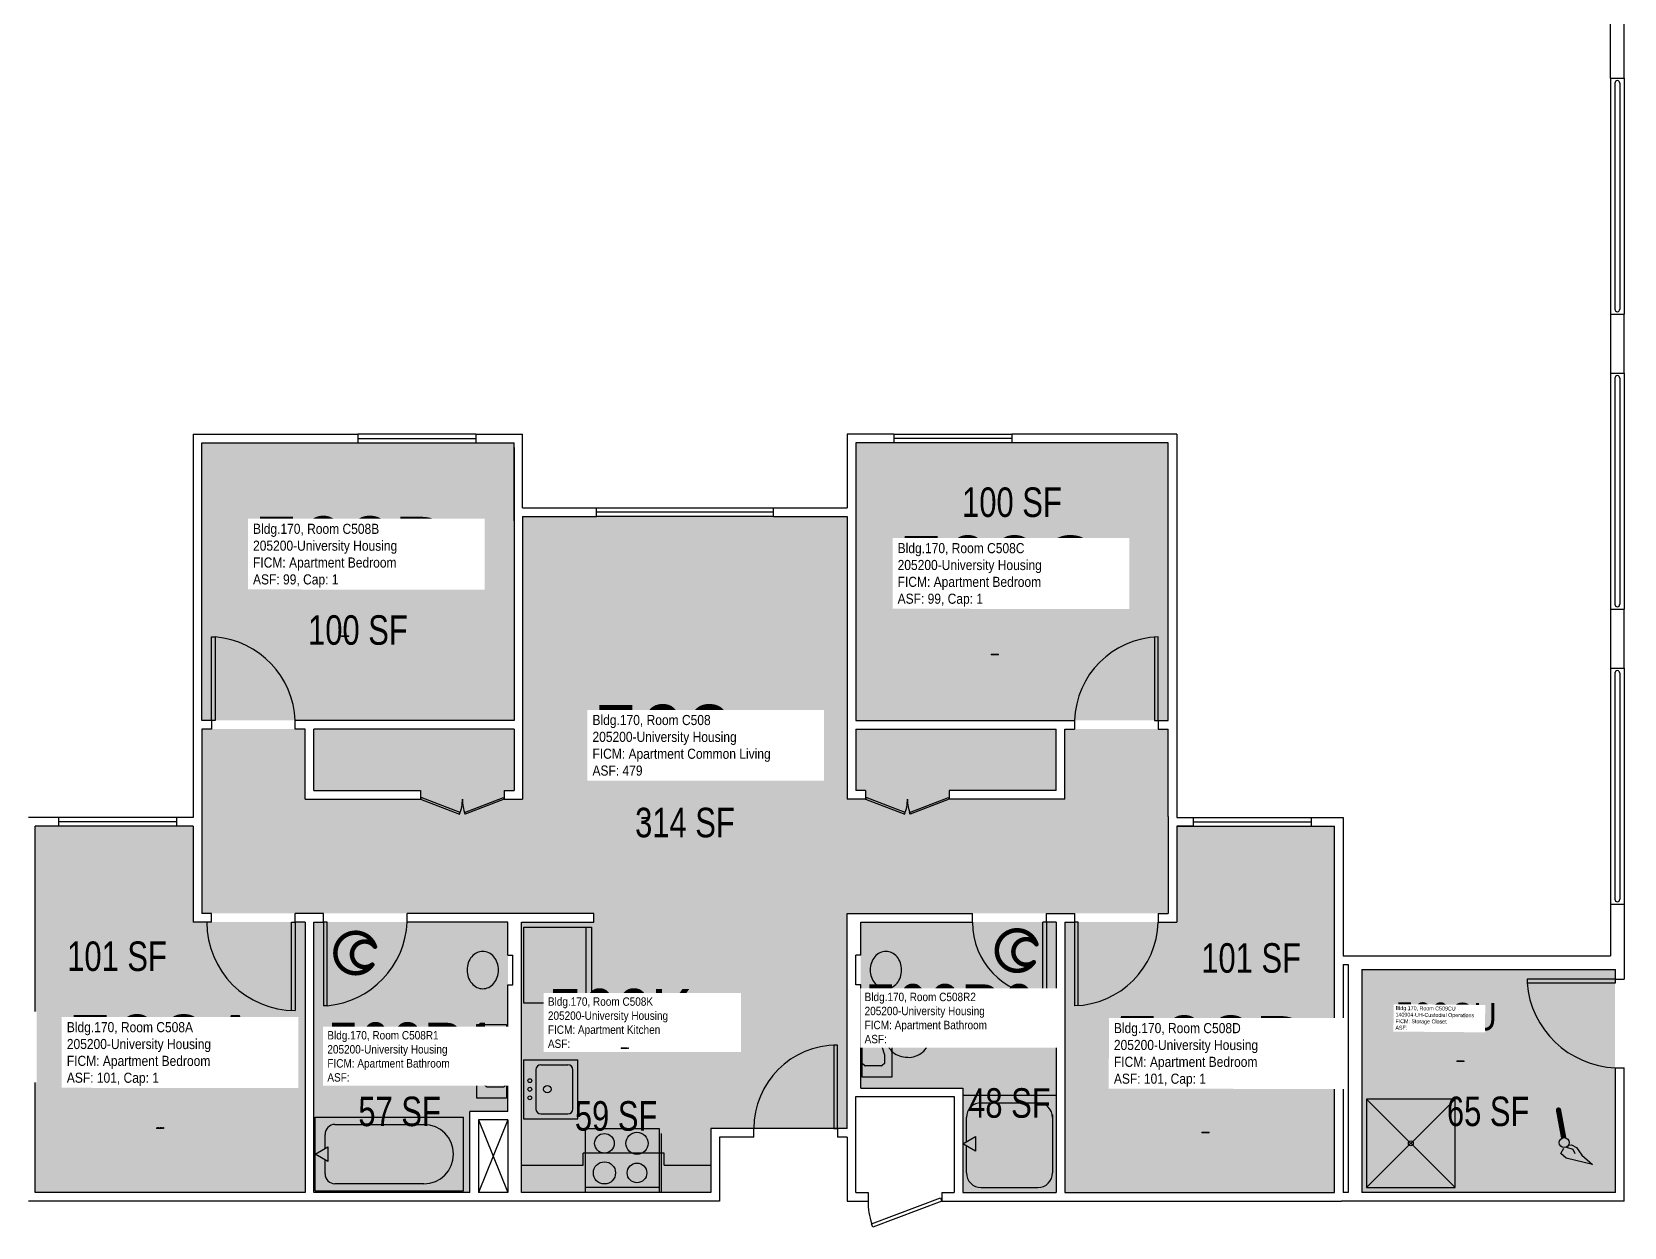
# Model space of a CAD drawing. Header units: inches. Extents: x -88 to 3164, y -86 to 1653.
# Drawn here: x 2012 to 2660, y 316 to 802 of the extents above; entities that cross this region are included whole.
import ezdxf
from ezdxf.enums import TextEntityAlignment as Align

# ---------------------------------------------------------------- set-up
doc = ezdxf.new("R2010")
doc.units = ezdxf.units.IN
doc.header["$LTSCALE"] = 10
doc.header["$MEASUREMENT"] = 0
doc.layers.get('0').update_dxf_attribs({"linetype": 'CONTINUOUS'})
for name, color, linetype in [('A-DOOR', 2, 'CONTINUOUS'), ('A-FLOR', 3, 'CONTINUOUS'), ('A-GLAZ', 1, 'CONTINUOUS'), ('A-IDEN-ICON', 4, 'CONTINUOUS'), ('A-IDEN-RNUM', 7, 'CONTINUOUS'), ('A-IDEN-SNUM', 4, 'CONTINUOUS'), ('A-IDEN-VNUM', 4, 'CONTINUOUS'), ('A-WALL', 5, 'CONTINUOUS'), ('AREA-TEXT', 3, 'CONTINUOUS'), ('P-SANR-FIXT', 2, 'CONTINUOUS'), ('Rooms-Category-Color', 7, 'CONTINUOUS'), ('Rooms-College-Color', 7, 'CONTINUOUS'), ('Rooms-Department-Color', 7, 'CONTINUOUS'), ('Rooms-Division-Color', 7, 'CONTINUOUS'), ('Rooms-Information', 7, 'CONTINUOUS')]:
    doc.layers.add(name, color=color, linetype=linetype)
doc.styles.add('CP_AREA', font='arial.ttf', dxfattribs={"height": 15})
doc.styles.add('CP_ROOMVNUMBER', font='arial.ttf', dxfattribs={"width": 0.85, "height": 0.075})
doc.styles.add('ROOMSNUMBER', font='TXT.SHX', dxfattribs={"height": 1})

# ---------------------------------------------------------------- blocks, each defined once
blk = doc.blocks.new('CPCUST')
at = {"color": 0, "linetype": 'ByBlock'}
for p, q in [((0.0262, -0.0408), (0.0446, -0.0406)), ((0.0297, -0.0341), (0.0376, -0.0302)), ((0.0376, -0.0302), (0.0533, -0.0324)), ((0.0446, -0.0406), (0.0543, -0.0505)), ((0.0533, -0.0324), (0.0745, -0.0479)), ((0.0171, -0.0639), (0.02, -0.0466)), ((0.0358, -0.0705), (0.0171, -0.0639)), ((0.1117, -0.0625), (0.0358, -0.0705)), ((0.0745, -0.0479), (0.1117, -0.0625))]:
    blk.add_line(p, q, dxfattribs=at)
at = {"color": 0, "linetype": 'ByBlock', "const_width": 0.0075}
blk.add_lwpolyline([(-0.0332, 0.0481, 1), (-0.0268, 0.0519, 1)], format="xyb", close=True, dxfattribs=at)
at = {"color": 0, "linetype": 'ByBlock', "const_width": 0.015}
blk.add_lwpolyline([(-0.03, 0.05), (0.01, -0.0193)], dxfattribs=at)
at = {"color": 0, "linetype": 'ByBlock'}
blk.add_circle((0.0158, -0.0313), 0.0141, dxfattribs=at)
blk = doc.blocks.new('CPBATH')
at = {"color": 0, "linetype": 'ByBlock', "const_width": 0.0127}
for points in [[(0.0571, 0.0168, 0.861492), (-0.0551, 0, 1)], [(-0.0551, 0, 0.726902), (0.0487, -0.0337, 1)], [(0.0571, 0.0168, 0.729002), (-0.0084, -0.0042, 1)], [(-0.0084, -0.0042, 0.609468), (0.0487, -0.0337, 1)]]:
    blk.add_lwpolyline(points, format="xyb", dxfattribs=at)
at = {"color": 0, "linetype": 'ByBlock', "const_width": 0.00637}
for points in [[(0.0544, 0.0152, 1), (0.0599, 0.0184, 1)], [(0.0459, -0.0353, 1), (0.0515, -0.0321, 1)]]:
    blk.add_lwpolyline(points, format="xyb", close=True, dxfattribs=at)

msp = doc.modelspace()

# ---------------------------------------------------------------- hatches: boundary and pattern name
at = {"layer": 'Rooms-Category-Color', "true_color": 0x728ef3}
for points in [[(2208.61, 521.7), (2081.61, 521.7), (2081.61, 634.7), (2208.61, 634.7)], [(2347.61, 521.7), (2474.61, 521.7), (2474.61, 634.7), (2347.61, 634.7)], [(2474.61, 518.2), (2474.61, 443.2), (2344.11, 443.2), (2344.11, 355.7), (2288.61, 355.7), (2288.61, 439.7), (2241.1, 439.7), (2241.1, 443.2), (2081.61, 443.2), (2081.61, 518.2), (2123.61, 518.2), (2123.61, 489.7), (2170.61, 489.7), (2170.61, 493.2), (2127.11, 493.2), (2127.11, 518.2), (2208.61, 518.2), (2208.61, 493.2), (2204.61, 493.2), (2204.61, 489.7), (2212.11, 489.7), (2212.11, 604.7), (2344.11, 604.7), (2344.11, 489.7), (2351.61, 489.7), (2351.61, 493.2), (2347.61, 493.2), (2347.61, 518.2), (2429.11, 518.2), (2429.11, 493.2), (2385.61, 493.2), (2385.61, 489.7), (2432.61, 489.7), (2432.61, 518.2)], [(2123.61, 329.7), (2013.86, 329.7), (2013.86, 478.7), (2078.11, 478.7), (2078.11, 439.7), (2123.61, 439.7)], [(2478.11, 478.7), (2542.36, 478.7), (2542.36, 329.7), (2432.61, 329.7), (2432.61, 439.7), (2478.11, 439.7)], [(2127.11, 439.7), (2206.11, 439.7), (2206.11, 362.7), (2190.61, 362.7), (2190.61, 329.7), (2127.11, 329.7), (2127.11, 439.7)], [(2211.61, 439.7), (2288.61, 439.7), (2288.61, 329.7), (2211.61, 329.7)], [(2429.11, 439.7), (2349.61, 439.7), (2349.61, 372.2), (2391.11, 372.2), (2391.11, 329.7), (2429.11, 329.7)], [(2553.18, 329.83), (2553.18, 420.58), (2656.43, 420.58), (2656.43, 329.83)]]:
    msp.add_hatch(color=171, dxfattribs=at).paths.add_polyline_path(points)
at = {"layer": 'Rooms-College-Color', "true_color": 0xadadad}
for points in [[(2208.61, 521.7), (2081.61, 521.7), (2081.61, 634.7), (2208.61, 634.7)], [(2347.61, 521.7), (2474.61, 521.7), (2474.61, 634.7), (2347.61, 634.7)], [(2474.61, 518.2), (2474.61, 443.2), (2344.11, 443.2), (2344.11, 355.7), (2288.61, 355.7), (2288.61, 439.7), (2241.1, 439.7), (2241.1, 443.2), (2081.61, 443.2), (2081.61, 518.2), (2123.61, 518.2), (2123.61, 489.7), (2170.61, 489.7), (2170.61, 493.2), (2127.11, 493.2), (2127.11, 518.2), (2208.61, 518.2), (2208.61, 493.2), (2204.61, 493.2), (2204.61, 489.7), (2212.11, 489.7), (2212.11, 604.7), (2344.11, 604.7), (2344.11, 489.7), (2351.61, 489.7), (2351.61, 493.2), (2347.61, 493.2), (2347.61, 518.2), (2429.11, 518.2), (2429.11, 493.2), (2385.61, 493.2), (2385.61, 489.7), (2432.61, 489.7), (2432.61, 518.2)], [(2123.61, 329.7), (2013.86, 329.7), (2013.86, 478.7), (2078.11, 478.7), (2078.11, 439.7), (2123.61, 439.7)], [(2478.11, 478.7), (2542.36, 478.7), (2542.36, 329.7), (2432.61, 329.7), (2432.61, 439.7), (2478.11, 439.7)], [(2127.11, 439.7), (2206.11, 439.7), (2206.11, 362.7), (2190.61, 362.7), (2190.61, 329.7), (2127.11, 329.7), (2127.11, 439.7)], [(2211.61, 439.7), (2288.61, 439.7), (2288.61, 329.7), (2211.61, 329.7)], [(2429.11, 439.7), (2349.61, 439.7), (2349.61, 372.2), (2391.11, 372.2), (2391.11, 329.7), (2429.11, 329.7)], [(2553.18, 329.83), (2553.18, 420.58), (2656.43, 420.58), (2656.43, 329.83)]]:
    msp.add_hatch(color=253, dxfattribs=at).paths.add_polyline_path(points)
at = {"layer": 'Rooms-Department-Color', "true_color": 0x604aed}
for points in [[(2208.61, 521.7), (2081.61, 521.7), (2081.61, 634.7), (2208.61, 634.7)], [(2347.61, 521.7), (2474.61, 521.7), (2474.61, 634.7), (2347.61, 634.7)], [(2474.61, 518.2), (2474.61, 443.2), (2344.11, 443.2), (2344.11, 355.7), (2288.61, 355.7), (2288.61, 439.7), (2241.1, 439.7), (2241.1, 443.2), (2081.61, 443.2), (2081.61, 518.2), (2123.61, 518.2), (2123.61, 489.7), (2170.61, 489.7), (2170.61, 493.2), (2127.11, 493.2), (2127.11, 518.2), (2208.61, 518.2), (2208.61, 493.2), (2204.61, 493.2), (2204.61, 489.7), (2212.11, 489.7), (2212.11, 604.7), (2344.11, 604.7), (2344.11, 489.7), (2351.61, 489.7), (2351.61, 493.2), (2347.61, 493.2), (2347.61, 518.2), (2429.11, 518.2), (2429.11, 493.2), (2385.61, 493.2), (2385.61, 489.7), (2432.61, 489.7), (2432.61, 518.2)], [(2123.61, 329.7), (2013.86, 329.7), (2013.86, 478.7), (2078.11, 478.7), (2078.11, 439.7), (2123.61, 439.7)], [(2478.11, 478.7), (2542.36, 478.7), (2542.36, 329.7), (2432.61, 329.7), (2432.61, 439.7), (2478.11, 439.7)], [(2127.11, 439.7), (2206.11, 439.7), (2206.11, 362.7), (2190.61, 362.7), (2190.61, 329.7), (2127.11, 329.7), (2127.11, 439.7)], [(2211.61, 439.7), (2288.61, 439.7), (2288.61, 329.7), (2211.61, 329.7)], [(2429.11, 439.7), (2349.61, 439.7), (2349.61, 372.2), (2391.11, 372.2), (2391.11, 329.7), (2429.11, 329.7)], [(2553.18, 329.83), (2553.18, 420.58), (2656.43, 420.58), (2656.43, 329.83)]]:
    msp.add_hatch(color=173, dxfattribs=at).paths.add_polyline_path(points)
at = {"layer": 'Rooms-Division-Color', "true_color": 0x604aed}
for points in [[(2208.61, 521.7), (2081.61, 521.7), (2081.61, 634.7), (2208.61, 634.7)], [(2347.61, 521.7), (2474.61, 521.7), (2474.61, 634.7), (2347.61, 634.7)], [(2474.61, 518.2), (2474.61, 443.2), (2344.11, 443.2), (2344.11, 355.7), (2288.61, 355.7), (2288.61, 439.7), (2241.1, 439.7), (2241.1, 443.2), (2081.61, 443.2), (2081.61, 518.2), (2123.61, 518.2), (2123.61, 489.7), (2170.61, 489.7), (2170.61, 493.2), (2127.11, 493.2), (2127.11, 518.2), (2208.61, 518.2), (2208.61, 493.2), (2204.61, 493.2), (2204.61, 489.7), (2212.11, 489.7), (2212.11, 604.7), (2344.11, 604.7), (2344.11, 489.7), (2351.61, 489.7), (2351.61, 493.2), (2347.61, 493.2), (2347.61, 518.2), (2429.11, 518.2), (2429.11, 493.2), (2385.61, 493.2), (2385.61, 489.7), (2432.61, 489.7), (2432.61, 518.2)], [(2123.61, 329.7), (2013.86, 329.7), (2013.86, 478.7), (2078.11, 478.7), (2078.11, 439.7), (2123.61, 439.7)], [(2478.11, 478.7), (2542.36, 478.7), (2542.36, 329.7), (2432.61, 329.7), (2432.61, 439.7), (2478.11, 439.7)], [(2127.11, 439.7), (2206.11, 439.7), (2206.11, 362.7), (2190.61, 362.7), (2190.61, 329.7), (2127.11, 329.7), (2127.11, 439.7)], [(2211.61, 439.7), (2288.61, 439.7), (2288.61, 329.7), (2211.61, 329.7)], [(2429.11, 439.7), (2349.61, 439.7), (2349.61, 372.2), (2391.11, 372.2), (2391.11, 329.7), (2429.11, 329.7)], [(2553.18, 329.83), (2553.18, 420.58), (2656.43, 420.58), (2656.43, 329.83)]]:
    msp.add_hatch(color=173, dxfattribs=at).paths.add_polyline_path(points)

# ---------------------------------------------------------------- linework, layer by layer
at = {"layer": 'A-DOOR'}
for p, q in [((2085.61, 555.7), (2087.11, 555.7)), ((2085.61, 521.7), (2085.61, 555.7)), ((2087.11, 555.7), (2087.11, 521.7)), ((2469.11, 555.7), (2469.11, 521.7)), ((2470.61, 521.7), (2470.61, 555.7)), ((2087.11, 521.7), (2085.61, 521.7)), ((2469.11, 521.7), (2470.61, 521.7)), ((2170.86, 490.36), (2170.61, 489.7)), ((2170.61, 489.7), (2186.48, 483.61)), ((2186.74, 484.27), (2170.86, 490.36)), ((2188.48, 484.27), (2204.36, 490.36)), ((2204.61, 489.7), (2188.74, 483.61)), ((2204.36, 490.36), (2204.61, 489.7)), ((2351.86, 490.36), (2351.61, 489.7)), ((2351.61, 489.7), (2367.48, 483.61)), ((2367.74, 484.27), (2351.86, 490.36)), ((2369.48, 484.27), (2385.36, 490.36)), ((2385.61, 489.7), (2369.74, 483.61)), ((2385.36, 490.36), (2385.61, 489.7)), ((2186.48, 483.61), (2186.74, 484.27)), ((2188.74, 483.61), (2188.48, 484.27)), ((2367.48, 483.61), (2367.74, 484.27)), ((2369.74, 483.61), (2369.48, 484.27)), ((2118.11, 403.7), (2118.11, 439.7)), ((2118.11, 439.7), (2119.61, 439.7)), ((2119.61, 439.7), (2119.61, 403.7)), ((2132.61, 439.7), (2131.11, 439.7)), ((2131.11, 439.7), (2131.11, 405.7)), ((2132.61, 405.7), (2132.61, 439.7)), ((2425.11, 439.7), (2423.61, 439.7)), ((2423.61, 409.7), (2423.61, 439.7)), ((2425.11, 439.7), (2425.11, 409.7)), ((2438.11, 439.7), (2436.61, 439.7)), ((2436.61, 439.7), (2436.61, 405.7)), ((2438.11, 405.7), (2438.11, 439.7)), ((2620.61, 416.45), (2620.61, 415.03)), ((2656.61, 416.45), (2620.61, 416.45)), ((2620.61, 415.03), (2656.61, 415.03)), ((2656.61, 415.03), (2656.61, 416.45)), ((2425.11, 409.7), (2423.61, 409.7)), ((2132.61, 405.7), (2131.11, 405.7)), ((2338.61, 389.7), (2338.61, 355.7)), ((2340.11, 389.7), (2338.61, 389.7)), ((2340.11, 355.7), (2340.11, 389.7)), ((2340.11, 355.7), (2306.11, 355.7)), ((2338.61, 355.7), (2340.11, 355.7)), ((2354.04, 316.93), (2382.11, 327.52)), ((2382.61, 326.2), (2354.54, 315.61)), ((2382.11, 327.52), (2382.61, 326.2)), ((2354.54, 315.61), (2354.04, 316.93))]:
    msp.add_line(p, q, dxfattribs=at)
for centre, radius, start, end in [((2083.97, 520.16), 35.67, 2.4645, 84.95117), ((2471.57, 520.74), 34.97, 91.57576, 178.42424), ((2170.61, 489.7), 17, 339.02254, 360), ((2204.61, 489.7), 17, 180, 200.97746), ((2351.61, 489.7), 17, 339.02254, 360), ((2385.61, 489.7), 17, 180, 200.97746), ((2119.61, 439.7), 36, 180, 270), ((2129.5, 441.2), 35.64, 274.99827, 357.58607), ((2424.88, 439.44), 29.77, 179.51034, 267.55206), ((2435.65, 440.66), 34.97, 271.57576, 358.42424), ((2658.09, 418.01), 37.6, 184.55194, 267.74769), ((2340.11, 355.7), 34, 90, 180), ((2379.8, 325.83), 27.2, 179.22408, 199.05218)]:
    msp.add_arc(centre, radius, start, end, dxfattribs=at)
at = {"layer": 'A-FLOR'}
for p, q in [((2656.36, 780.98), (2656.36, 688.98)), ((2658.36, 780.98), (2658.36, 688.98)), ((2656.36, 660.98), (2656.36, 568.98)), ((2658.36, 660.98), (2658.36, 568.98)), ((2656.36, 540.98), (2656.36, 448.98)), ((2658.36, 540.98), (2658.36, 448.98)), ((2206.11, 359.2), (2194.11, 329.7)), ((2194.11, 359.2), (2206.11, 329.7))]:
    msp.add_line(p, q, dxfattribs=at)
for centre, start, end in [((2657.36, 780.98), 0, 180), ((2657.36, 688.98), 180, 0), ((2657.36, 660.98), 0, 180), ((2657.36, 568.98), 180, 0), ((2657.36, 540.98), 0, 180), ((2657.36, 448.98), 180, 0)]:
    msp.add_arc(centre, 1, start, end, dxfattribs=at)
at = {"layer": 'A-GLAZ'}
for p, q in [((2193.11, 638.2), (2145.11, 638.2)), ((2145.11, 636.45), (2193.11, 636.45)), ((2145.11, 634.7), (2193.11, 634.7)), ((2363.11, 638.2), (2411.11, 638.2)), ((2411.11, 636.45), (2363.11, 636.45)), ((2411.11, 634.7), (2363.11, 634.7)), ((2242.11, 608.2), (2314.11, 608.2)), ((2314.11, 606.45), (2242.11, 606.45)), ((2314.11, 604.7), (2242.11, 604.7)), ((2071.36, 482.2), (2023.36, 482.2)), ((2071.36, 480.45), (2023.36, 480.45)), ((2484.86, 482.2), (2532.86, 482.2)), ((2484.86, 480.45), (2532.86, 480.45)), ((2071.36, 478.7), (2023.36, 478.7)), ((2484.86, 478.7), (2532.86, 478.7))]:
    msp.add_line(p, q, dxfattribs=at)
at = {"layer": 'A-WALL'}
for p, q in [((2654.61, 782.98), (2654.61, 806.98)), ((2660.11, 782.98), (2660.11, 806.98)), ((2654.61, 782.98), (2660.11, 782.98)), ((2654.61, 782.98), (2654.61, 686.98)), ((2660.11, 782.98), (2660.11, 686.98)), ((2654.61, 686.98), (2654.61, 662.98)), ((2654.61, 686.98), (2660.11, 686.98)), ((2660.11, 662.98), (2660.11, 686.98)), ((2654.61, 662.98), (2660.11, 662.98)), ((2654.61, 662.98), (2654.61, 566.98)), ((2660.11, 662.98), (2660.11, 566.98)), ((2078.11, 638.2), (2078.11, 482.2)), ((2078.11, 638.2), (2145.11, 638.2)), ((2081.61, 634.7), (2145.11, 634.7)), ((2081.61, 521.7), (2081.61, 634.7)), ((2145.11, 638.2), (2145.11, 634.7)), ((2193.11, 638.2), (2193.11, 634.7)), ((2193.11, 638.2), (2212.11, 638.2)), ((2193.11, 634.7), (2208.61, 634.7)), ((2208.61, 602.95), (2208.61, 634.7)), ((2212.11, 608.2), (2212.11, 638.2)), ((2363.11, 638.2), (2344.11, 638.2)), ((2344.11, 638.2), (2344.11, 608.2)), ((2363.11, 634.7), (2347.61, 634.7)), ((2347.61, 634.7), (2347.61, 602.95)), ((2363.11, 638.2), (2363.11, 634.7)), ((2478.11, 638.2), (2411.11, 638.2)), ((2411.11, 638.2), (2411.11, 634.7)), ((2474.61, 634.7), (2411.11, 634.7)), ((2474.61, 521.7), (2474.61, 634.7)), ((2478.11, 638.2), (2478.11, 482.2)), ((2208.61, 632.7), (2208.61, 602.95)), ((2208.61, 602.95), (2208.61, 521.7)), ((2212.11, 608.2), (2242.11, 608.2)), ((2212.11, 604.7), (2242.11, 604.7)), ((2212.11, 604.7), (2212.11, 489.7)), ((2242.11, 604.7), (2242.11, 608.2)), ((2314.11, 608.2), (2344.11, 608.2)), ((2314.11, 604.7), (2314.11, 608.2)), ((2314.11, 604.7), (2344.11, 604.7)), ((2344.11, 604.7), (2344.11, 489.7)), ((2347.61, 602.95), (2347.61, 521.7)), ((2654.61, 566.98), (2660.11, 566.98)), ((2654.61, 566.98), (2654.61, 542.98)), ((2660.11, 542.98), (2660.11, 566.98)), ((2654.61, 542.98), (2654.61, 446.98)), ((2654.61, 542.98), (2660.11, 542.98)), ((2660.11, 542.98), (2660.11, 446.98)), ((2085.61, 521.7), (2081.61, 521.7)), ((2081.61, 518.2), (2081.61, 482.2)), ((2085.61, 518.2), (2081.61, 518.2)), ((2085.61, 521.7), (2085.61, 518.2)), ((2119.61, 518.2), (2119.61, 521.7)), ((2208.61, 521.7), (2119.61, 521.7)), ((2123.61, 518.2), (2119.61, 518.2)), ((2123.61, 489.7), (2123.61, 518.2)), ((2127.11, 493.2), (2127.11, 518.2)), ((2208.61, 518.2), (2127.11, 518.2)), ((2208.61, 518.2), (2208.61, 493.2)), ((2347.61, 521.7), (2436.61, 521.7)), ((2347.61, 518.2), (2347.61, 493.2)), ((2347.61, 518.2), (2429.11, 518.2)), ((2429.11, 493.2), (2429.11, 518.2)), ((2432.61, 518.2), (2436.61, 518.2)), ((2432.61, 489.7), (2432.61, 518.2)), ((2436.61, 521.7), (2436.61, 518.2)), ((2470.61, 521.7), (2474.61, 521.7)), ((2470.61, 521.7), (2470.61, 518.2)), ((2470.61, 518.2), (2474.61, 518.2)), ((2474.61, 482.7), (2474.61, 518.2)), ((2127.11, 493.2), (2170.61, 493.2)), ((2170.61, 493.2), (2170.61, 489.7)), ((2204.61, 493.2), (2208.61, 493.2)), ((2204.61, 493.2), (2204.61, 489.7)), ((2351.61, 493.2), (2347.61, 493.2)), ((2351.61, 493.2), (2351.61, 489.7)), ((2385.61, 493.2), (2385.61, 489.7)), ((2429.11, 493.2), (2385.61, 493.2)), ((2123.61, 489.7), (2170.61, 489.7)), ((2204.61, 489.7), (2212.11, 489.7)), ((2351.61, 489.7), (2344.11, 489.7)), ((2432.61, 489.7), (2385.61, 489.7)), ((2023.36, 482.2), (2011.11, 482.2)), ((2023.36, 482.2), (2023.36, 478.7)), ((2071.36, 482.2), (2071.36, 478.7)), ((2078.11, 482.2), (2071.36, 482.2)), ((2081.61, 482.2), (2081.61, 443.2)), ((2474.61, 482.7), (2474.61, 443.2)), ((2478.11, 482.2), (2484.86, 482.2)), ((2484.86, 482.2), (2484.86, 478.7)), ((2532.86, 482.2), (2545.11, 482.2)), ((2532.86, 482.2), (2532.86, 478.7)), ((2545.11, 482.2), (2545.86, 482.2)), ((2545.86, 482.2), (2545.86, 425.95)), ((2013.86, 329.7), (2013.86, 478.7)), ((2023.36, 478.7), (2013.86, 478.7)), ((2078.11, 478.7), (2071.36, 478.7)), ((2078.11, 478.7), (2078.11, 439.7)), ((2484.86, 478.7), (2478.11, 478.7)), ((2478.11, 478.7), (2484.86, 478.7)), ((2478.11, 478.7), (2478.11, 439.7)), ((2532.86, 478.7), (2542.36, 478.7)), ((2542.36, 329.7), (2542.36, 478.7)), ((2654.61, 446.98), (2660.11, 446.98)), ((2654.61, 446.98), (2654.61, 425.95)), ((2660.11, 446.98), (2660.11, 416.45)), ((2085.61, 443.2), (2081.61, 443.2)), ((2085.61, 439.7), (2085.61, 443.2)), ((2119.61, 439.7), (2119.61, 443.2)), ((2119.61, 439.7), (2119.61, 443.2)), ((2131.11, 443.2), (2119.61, 443.2)), ((2131.11, 439.7), (2131.11, 443.2)), ((2165.11, 439.7), (2165.11, 443.2)), ((2211.61, 443.2), (2165.11, 443.2)), ((2241.1, 443.2), (2211.61, 443.2)), ((2241.1, 439.7), (2241.1, 443.2)), ((2344.11, 443.2), (2395.11, 443.2)), ((2344.11, 355.7), (2344.11, 443.2)), ((2395.11, 439.7), (2395.11, 443.2)), ((2425.11, 443.2), (2436.61, 443.2)), ((2425.11, 439.7), (2425.11, 443.2)), ((2425.11, 439.7), (2425.11, 443.2)), ((2436.61, 443.2), (2436.61, 439.7)), ((2470.61, 443.2), (2470.61, 439.7)), ((2470.61, 443.2), (2474.61, 443.2)), ((2085.61, 439.7), (2078.11, 439.7)), ((2123.61, 439.7), (2119.61, 439.7)), ((2123.61, 439.7), (2123.61, 329.7)), ((2127.11, 439.7), (2131.11, 439.7)), ((2127.11, 329.7), (2127.11, 439.7)), ((2206.11, 439.7), (2165.11, 439.7)), ((2188.48, 439.7), (2169.11, 439.7)), ((2206.11, 426.2), (2206.11, 439.7)), ((2211.61, 329.7), (2211.61, 439.7)), ((2211.61, 439.7), (2241.1, 439.7)), ((2349.61, 426.2), (2349.61, 439.7)), ((2349.61, 439.7), (2395.11, 439.7)), ((2429.11, 439.7), (2425.11, 439.7)), ((2429.11, 439.7), (2429.11, 329.7)), ((2432.61, 439.7), (2436.61, 439.7)), ((2432.61, 439.7), (2432.61, 329.7)), ((2470.61, 439.7), (2478.11, 439.7)), ((2206.11, 426.2), (2208.12, 426.2)), ((2208.12, 414.2), (2208.12, 426.2)), ((2349.61, 426.2), (2347.61, 426.2)), ((2347.61, 414.2), (2347.61, 426.2)), ((2545.86, 425.95), (2654.61, 425.95)), ((2545.86, 422.45), (2545.86, 329.7)), ((2545.86, 422.45), (2547.86, 422.45)), ((2547.86, 422.45), (2547.86, 329.7)), ((2553.36, 420.45), (2553.36, 329.7)), ((2553.36, 420.45), (2656.61, 420.45)), ((2656.61, 416.45), (2656.61, 420.45)), ((2656.61, 416.45), (2660.11, 416.45)), ((2206.11, 414.2), (2208.12, 414.2)), ((2206.11, 362.7), (2206.11, 414.2)), ((2349.61, 414.2), (2347.61, 414.2)), ((2349.61, 372.2), (2349.61, 414.2)), ((2656.61, 329.7), (2656.61, 380.45)), ((2656.61, 380.45), (2660.11, 380.45)), ((2660.11, 326.2), (2660.11, 380.45)), ((2349.61, 372.2), (2391.11, 372.2)), ((2391.11, 372.2), (2391.11, 329.7)), ((2206.11, 362.7), (2190.61, 362.7)), ((2190.61, 329.7), (2190.61, 362.7)), ((2347.61, 329.7), (2347.61, 368.7)), ((2347.61, 368.7), (2387.61, 368.7)), ((2387.61, 368.7), (2387.61, 329.7)), ((2206.11, 359.2), (2194.11, 359.2)), ((2194.11, 359.2), (2194.11, 329.7)), ((2206.11, 359.2), (2206.11, 329.7)), ((2306.11, 355.7), (2288.61, 355.7)), ((2288.61, 355.7), (2288.61, 329.7)), ((2306.11, 352.2), (2292.11, 352.2)), ((2292.11, 352.2), (2292.11, 326.2)), ((2306.11, 352.2), (2306.11, 355.7)), ((2340.11, 355.7), (2340.11, 352.2)), ((2344.11, 355.7), (2340.11, 355.7)), ((2344.11, 352.2), (2340.11, 352.2)), ((2344.11, 352.2), (2344.11, 326.2)), ((2292.11, 326.2), (2011.11, 326.2)), ((2123.61, 329.7), (2013.86, 329.7)), ((2190.61, 329.7), (2127.11, 329.7)), ((2206.11, 329.7), (2194.11, 329.7)), ((2288.61, 329.7), (2211.61, 329.7)), ((2344.11, 326.2), (2352.61, 326.2)), ((2347.61, 329.7), (2352.61, 329.7)), ((2352.61, 329.7), (2352.61, 326.2)), ((2382.61, 329.7), (2387.61, 329.7)), ((2382.61, 329.7), (2382.61, 326.2)), ((2382.61, 326.2), (2545.11, 326.2)), ((2391.11, 329.7), (2429.11, 329.7)), ((2432.61, 329.7), (2542.36, 329.7)), ((2660.11, 326.2), (2545.11, 326.2)), ((2547.86, 329.7), (2545.86, 329.7)), ((2656.61, 329.7), (2553.36, 329.7))]:
    msp.add_line(p, q, dxfattribs=at)
at = {"layer": 'P-SANR-FIXT'}
for p, q in [((2212.61, 437.7), (2240.11, 437.7)), ((2212.61, 406.7), (2212.61, 437.7)), ((2237.86, 437.7), (2237.86, 406.7)), ((2240.11, 437.7), (2240.11, 406.7)), ((2240.11, 406.7), (2212.61, 406.7)), ((2350.23, 406.61), (2362.23, 406.61)), ((2350.23, 376.61), (2350.23, 406.61)), ((2350.36, 401.32), (2351.11, 402.07)), ((2351.41, 402.2), (2358.23, 402.2)), ((2358.23, 402.2), (2359.11, 401.32)), ((2362.23, 406.61), (2362.23, 376.61)), ((2193.48, 398.11), (2205.48, 398.11)), ((2193.48, 368.11), (2193.48, 398.11)), ((2205.48, 398.11), (2205.48, 368.11)), ((2350.23, 382.2), (2350.23, 401.02)), ((2359.22, 397.64), (2358.25, 394.25)), ((2359.23, 401.02), (2359.23, 397.76)), ((2196.48, 392.52), (2196.48, 389.2)), ((2196.48, 389.2), (2197.47, 385.75)), ((2197.48, 393.7), (2196.61, 392.82)), ((2204.48, 393.7), (2197.48, 393.7)), ((2205.36, 392.82), (2204.48, 393.7)), ((2205.48, 373.7), (2205.48, 392.52)), ((2358.23, 394.14), (2358.23, 389.26)), ((2358.25, 389.14), (2359.22, 385.75)), ((2197.48, 385.64), (2197.48, 380.76)), ((2212.51, 383.65), (2212.51, 359.65)), ((2212.51, 383.65), (2234.51, 383.65)), ((2234.51, 359.65), (2234.51, 383.65)), ((2351.11, 381.32), (2350.23, 382.2)), ((2359.23, 382.2), (2358.36, 381.32)), ((2359.23, 385.64), (2359.23, 382.2)), ((2197.47, 380.64), (2196.48, 377.2)), ((2196.48, 377.2), (2196.48, 373.7)), ((2217.51, 379.65), (2217.51, 363.65)), ((2219.51, 381.65), (2230.51, 381.65)), ((2232.51, 363.65), (2232.51, 379.65)), ((2362.23, 376.61), (2350.23, 376.61)), ((2358.06, 381.2), (2351.41, 381.2)), ((2196.48, 373.7), (2197.36, 372.82)), ((2197.66, 372.7), (2204.31, 372.7)), ((2204.61, 372.82), (2205.48, 373.7)), ((2429.11, 369.2), (2391.11, 369.2)), ((2205.48, 368.11), (2193.48, 368.11)), ((2398.61, 366.23), (2421.61, 366.23)), ((2591.36, 367.7), (2555.36, 367.7)), ((2555.36, 367.7), (2555.36, 331.7)), ((2591.36, 367.7), (2555.36, 331.7)), ((2555.36, 367.7), (2591.36, 331.7)), ((2591.36, 331.7), (2591.36, 367.7)), ((2127.73, 360.32), (2187.98, 360.32)), ((2127.73, 330.32), (2127.73, 360.32)), ((2135.77, 357.37), (2171.92, 357.37)), ((2187.98, 330.32), (2187.98, 360.32)), ((2212.51, 359.65), (2234.51, 359.65)), ((2219.51, 361.65), (2230.51, 361.65)), ((2392.61, 350.34), (2392.61, 360.23)), ((2427.61, 361.23), (2427.61, 337.73)), ((2131.75, 347.64), (2131.75, 353.36)), ((2237.61, 355.7), (2267.61, 355.7)), ((2237.61, 329.7), (2237.61, 355.7)), ((2267.61, 355.7), (2267.61, 329.7)), ((2268.61, 329.7), (2268.61, 353.7)), ((2391.11, 349.48), (2396.31, 352.48)), ((2396.31, 352.48), (2396.31, 346.48)), ((2127.73, 345.32), (2132.93, 348.32)), ((2132.93, 342.32), (2127.73, 345.32)), ((2132.93, 348.32), (2132.93, 342.32)), ((2236.68, 340.77), (2236.68, 345.7)), ((2269.61, 345.7), (2236.68, 345.7)), ((2269.61, 340.77), (2269.61, 345.7)), ((2396.31, 346.48), (2391.11, 349.48)), ((2392.61, 337.73), (2392.61, 348.61)), ((2131.75, 337.29), (2131.75, 343)), ((2211.61, 340.77), (2236.68, 340.77)), ((2269.61, 340.77), (2288.61, 340.77)), ((2127.73, 330.32), (2187.98, 330.32)), ((2171.92, 333.27), (2135.77, 333.27)), ((2267.61, 331.77), (2237.61, 331.77)), ((2398.61, 331.73), (2421.61, 331.73)), ((2555.36, 331.7), (2591.36, 331.7))]:
    msp.add_line(p, q, dxfattribs=at)
for centre, radius in [((2215.01, 375.2), 0.791), ((2215.01, 371.7), 0.791), ((2222.14, 371.7), 1.5), ((2215.01, 368.2), 0.791), ((2245.39, 349.7), 4), ((2258.61, 349.7), 4.5), ((2573.36, 349.7), 1), ((2245.39, 337.7), 4.5), ((2258.61, 337.7), 4)]:
    msp.add_circle(centre, radius, dxfattribs=at)
for centre, radius, start, end in [((2195.9, 422.38), 5.42, 90, 116.19159), ((2195.9, 422.38), 5.42, 63.80841, 90), ((2359.83, 422.38), 5.42, 90, 116.19159), ((2359.83, 422.38), 5.42, 63.80841, 90), ((2198.5, 420.2), 9, 160.77064, 180), ((2197.23, 420.64), 7.65, 139.89909, 160.77064), ((2196.42, 421.32), 6.59, 116.19159, 139.89909), ((2195.38, 421.32), 6.59, 40.10091, 63.80841), ((2194.57, 420.64), 7.65, 19.22936, 40.10091), ((2193.3, 420.2), 9, 360, 19.22936), ((2362.44, 420.2), 9, 160.77064, 180), ((2361.16, 420.64), 7.65, 139.89909, 160.77064), ((2360.35, 421.32), 6.59, 116.19159, 139.89909), ((2359.32, 421.32), 6.59, 40.10091, 63.80841), ((2358.51, 420.64), 7.65, 19.22936, 40.10091), ((2357.23, 420.2), 9, 360, 19.22936), ((2198.5, 420.2), 9, 180, 199.22936), ((2197.23, 419.75), 7.65, 199.22936, 220.10091), ((2196.42, 419.07), 6.59, 220.10091, 243.80841), ((2195.38, 419.07), 6.59, 296.19159, 319.89909), ((2194.57, 419.75), 7.65, 319.89909, 340.77064), ((2193.3, 420.2), 9, 340.77064, 360), ((2362.44, 420.2), 9, 180, 199.22936), ((2361.16, 419.75), 7.65, 199.22936, 220.10091), ((2360.35, 419.07), 6.59, 220.10091, 243.80841), ((2359.32, 419.07), 6.59, 296.19159, 319.89909), ((2358.51, 419.75), 7.65, 319.89909, 340.77064), ((2357.23, 420.2), 9, 340.77064, 360), ((2195.9, 418.02), 5.42, 243.80841, 270), ((2195.9, 418.02), 5.42, 270, 296.19159), ((2359.83, 418.02), 5.42, 243.80841, 270), ((2359.83, 418.02), 5.42, 270, 296.19159), ((2351.41, 401.78), 0.418, 90, 135), ((2350.65, 401.02), 0.418, 135, 180), ((2358.82, 401.02), 0.418, 360, 45), ((2367.34, 391.04), 7.26, 129.47246, 153.29881), ((2368.18, 390.02), 8.59, 108.83538, 129.47246), ((2368.73, 388.4), 10.29, 90, 108.83538), ((2368.73, 388.4), 10.29, 71.16462, 90), ((2369.28, 390.02), 8.59, 50.52754, 71.16462), ((2370.13, 391.04), 7.26, 26.70119, 50.52754), ((2186.43, 381.52), 8.59, 108.83538, 129.47246), ((2186.98, 379.9), 10.29, 90, 108.83538), ((2186.98, 379.9), 10.29, 71.16462, 90), ((2187.53, 381.52), 8.59, 50.52754, 71.16462), ((2196.9, 392.52), 0.418, 135, 180), ((2205.07, 392.52), 0.418, 360, 45), ((2358.65, 394.14), 0.418, 164.0546, 180), ((2358.65, 389.26), 0.418, 180, 195.9454), ((2366.04, 391.7), 5.8, 153.29881, 180), ((2366.04, 391.7), 5.8, 180, 206.70119), ((2367.34, 392.35), 7.26, 206.70119, 230.52754), ((2370.13, 392.35), 7.26, 309.47246, 333.29881), ((2371.43, 391.7), 5.8, 360, 26.70119), ((2371.43, 391.7), 5.8, 333.29881, 360), ((2184.29, 383.2), 5.8, 153.29881, 180), ((2184.29, 383.2), 5.8, 180, 206.70119), ((2185.59, 382.54), 7.26, 129.47246, 153.29881), ((2188.38, 382.54), 7.26, 26.70119, 50.52754), ((2189.68, 383.2), 5.8, 360, 26.70119), ((2189.68, 383.2), 5.8, 333.29881, 360), ((2197.07, 385.64), 0.418, 360, 15.9454), ((2358.82, 385.64), 0.418, 360, 15.9454), ((2368.18, 393.38), 8.59, 230.52754, 251.16462), ((2368.73, 394.99), 10.29, 251.16462, 270), ((2369.25, 392.55), 7.87, 266.22456, 288.83538), ((2368.75, 394.03), 9.43, 288.83538, 309.47246), ((2185.59, 383.85), 7.26, 206.70119, 230.52754), ((2186.97, 385.53), 9.43, 230.52754, 251.16462), ((2186.47, 384.05), 7.87, 251.16462, 273.77544), ((2186.98, 386.49), 10.29, 270, 288.83538), ((2187.53, 384.88), 8.59, 288.83538, 309.47246), ((2188.38, 383.85), 7.26, 309.47246, 333.29881), ((2197.07, 380.76), 0.418, 344.0546, 360), ((2219.51, 379.65), 2, 90, 180), ((2230.51, 379.65), 2, 360, 90), ((2351.41, 381.62), 0.418, 225, 270), ((2358.06, 381.62), 0.418, 270, 315), ((2197.66, 373.12), 0.418, 225, 270), ((2204.31, 373.12), 0.418, 270, 315), ((2219.51, 363.65), 2, 180, 270), ((2230.51, 363.65), 2, 270, 360), ((2398.61, 360.23), 6, 90, 180), ((2421.61, 360.23), 6, 360, 90), ((2135.77, 353.36), 4.02, 90, 180), ((2171.92, 345.32), 12.05, 270, 90), ((2135.77, 337.29), 4.02, 180, 270), ((2398.61, 337.73), 6, 180, 270), ((2421.61, 337.73), 6, 270, 360)]:
    msp.add_arc(centre, radius, start, end, dxfattribs=at)

# ---------------------------------------------------------------- block references
at = {"layer": 'A-IDEN-ICON'}
for name, p, xscale, yscale, zscale, rotation in [('CPBATH', (2143.87, 427.13), 144.0000000054812, 144.0000000054812, 144.0000000054812, 0.9568004009583855), ('CPBATH', (2412.89, 428.12), 144.0000000054812, 144.0000000054812, 144.0000000054812, 0.9568004009583855), ('CPCUST', (2635.09, 355), 144.000000002569, 144.000000002569, 144.000000002569, 340.4999999933736)]:
    msp.add_blockref(name, p, dxfattribs=dict(at, xscale=xscale, yscale=yscale, zscale=zscale, rotation=rotation))

# ---------------------------------------------------------------- texts
at = {"layer": 'A-IDEN-RNUM', "style": 'ROOMSNUMBER'}
for s, rotation, p in [('0508-B0', 359.98, (2138.33, 555.84)), ('0508-C0', 359.97609, (2402.56, 548.37)), ('0508-00', 359.98, (2260.53, 481.87)), ('0509-CU', 359.52029, (2591.98, 382.97)), ('0508-A0', 359.97609, (2063.17, 355.73)), ('0508-D0', 359.98, (2488.29, 353.91))]:
    msp.add_text(s, height=0.36, rotation=rotation, dxfattribs=at).set_placement(p)
for s, p in [('0508-R2', (2388.86, 397.96)), ('0508-R1', (2166.24, 391.71)), ('0508-K0', (2252.08, 388.24))]:
    msp.add_text(s, height=0.36, dxfattribs=at).set_placement(p)
at = {"layer": 'A-IDEN-SNUM', "style": 'ROOMSNUMBER'}
for s, rotation, p in [('1700C508B0', 359.98, (2138.33, 555.84)), ('1700C508C0', 359.97609, (2402.56, 548.37)), ('1700C50800', 359.98, (2260.53, 481.87)), ('1700C509CU', 359.52029, (2591.98, 382.97)), ('1700C508A0', 359.97609, (2063.17, 355.73)), ('1700C508D0', 359.98, (2488.29, 353.91))]:
    msp.add_text(s, height=0.36, rotation=rotation, dxfattribs=at).set_placement(p)
for s, p in [('1700C508R2', (2388.86, 397.96)), ('1700C508R1', (2166.24, 391.71)), ('1700C508K0', (2252.08, 388.24))]:
    msp.add_text(s, height=0.36, dxfattribs=at).set_placement(p)
at = {"layer": 'A-IDEN-VNUM', "style": 'CP_ROOMVNUMBER', "width": 0.85}
for s, height, rotation, p in [('508B', 28.8, 359.97609, (2102.44, 575.81)), ('508C', 28.8, 359.97609, (2364.61, 567.95)), ('508', 28.8, 359.97609, (2240.5, 499.22)), ('508A', 28.8, 359.98014, (2026.71, 373.1)), ('508D', 28.8, 359.97609, (2452.57, 372.71)), ('509CU', 11.143, 359.52029, (2567.07, 395.93))]:
    msp.add_text(s, height=height, rotation=rotation, dxfattribs=at).set_placement(p)
at = {"layer": 'A-IDEN-VNUM', "style": 'CP_ROOMVNUMBER'}
for s, width, p in [('508R2', 0.7, (2351.19, 390.35)), ('508K', 0.75, (2222.38, 388.46)), ('508R1', 0.7, (2132.67, 374.76, 0))]:
    msp.add_text(s, height=24, dxfattribs=dict(at, width=width)).set_placement(p)
at = {"layer": 'AREA-TEXT', "style": 'CP_AREA', "width": 0.75}
for s, p in [('100 SF', (2411.11, 610.5)), ('100 SF', (2145.11, 558.51)), ('314 SF', (2278.11, 480.2)), ('101 SF', (2047.12, 425.82)), ('101 SF', (2508.4, 425.11)), ('48 SF', (2410.08, 366.12)), ('57 SF', (2162.06, 362.7)), ('59 SF', (2250.11, 360.86)), ('65 SF', (2604.8, 362.72))]:
    msp.add_text(s, height=12, dxfattribs=at).set_placement(p, align=Align.MIDDLE_CENTER)

# ---------------------------------------------------------------- next in the draw order: texts
at = {"layer": 'Rooms-Information', "attachment_point": 7, "style": 'CP_ROOMVNUMBER', "bg_fill": 3, "box_fill_scale": 1.5, "bg_fill_color": 256, "bg_fill_true_color": 13158600, "bg_fill_transparency": 0}
for s, insert, char_height, width, rotation in [('Bldg.170, Room C508B^M^J205200-University Housing^M^JFICM: Apartment Bedroom^M^JASF: 99, Cap: 1', (2102.44, 575.81), 4.1143, 92.16, 359.97609), ('Bldg.170, Room C508C^M^J205200-University Housing^M^JFICM: Apartment Bedroom^M^JASF: 99, Cap: 1', (2364.61, 567.95), 4.1143, 92.16, 359.97609), ('Bldg.170, Room C508^M^J205200-University Housing^M^JFICM: Apartment Common Living^M^JASF: 479', (2240.5, 499.22), 4.1143, 92.16, 359.97609), ('Bldg.170, Room C506D^M^J205200-University Housing^M^JFICM: Apartment Bedroom^M^JASF: 101, Cap: 1', (1920.2, 375.31), 4.1143, 92.16, 359.97609), ('Bldg.170, Room C509CU^M^J140904-UH-Custodial Operations^M^JFICM: Storage Closet^M^JASF: ', (2567.07, 395.93), 1.5919, 35.6584, 359.52029), ('Bldg.170, Room C508A^M^J205200-University Housing^M^JFICM: Apartment Bedroom^M^JASF: 101, Cap: 1', (2026.71, 373.1), 4.1143, 92.16, 359.98014), ('Bldg.170, Room C508D^M^J205200-University Housing^M^JFICM: Apartment Bedroom^M^JASF: 101, Cap: 1', (2452.57, 372.71), 4.1143, 92.16, 359.97609)]:
    msp.add_mtext(s, dxfattribs=dict(at, insert=insert, char_height=char_height, width=width, rotation=rotation))
at = {"layer": 'Rooms-Information', "char_height": 3.4286, "width": 76.8, "attachment_point": 7, "style": 'CP_ROOMVNUMBER', "bg_fill": 3, "box_fill_scale": 1.5, "bg_fill_color": 256, "bg_fill_true_color": 13158600, "bg_fill_transparency": 0}
for s, insert in [('Bldg.170, Room C508K^M^J205200-University Housing^M^JFICM: Apartment Kitchen^M^JASF: ', (2222.38, 388.46)), ('Bldg.170, Room C508R2^M^J205200-University Housing^M^JFICM: Apartment Bathroom^M^JASF: ', (2351.19, 390.35)), ('Bldg.170, Room C508R1^M^J205200-University Housing^M^JFICM: Apartment Bathroom^M^JASF: ', (2132.67, 374.76, 0))]:
    msp.add_mtext(s, dxfattribs=dict(at, insert=insert))

doc.saveas('drawing.dxf')
